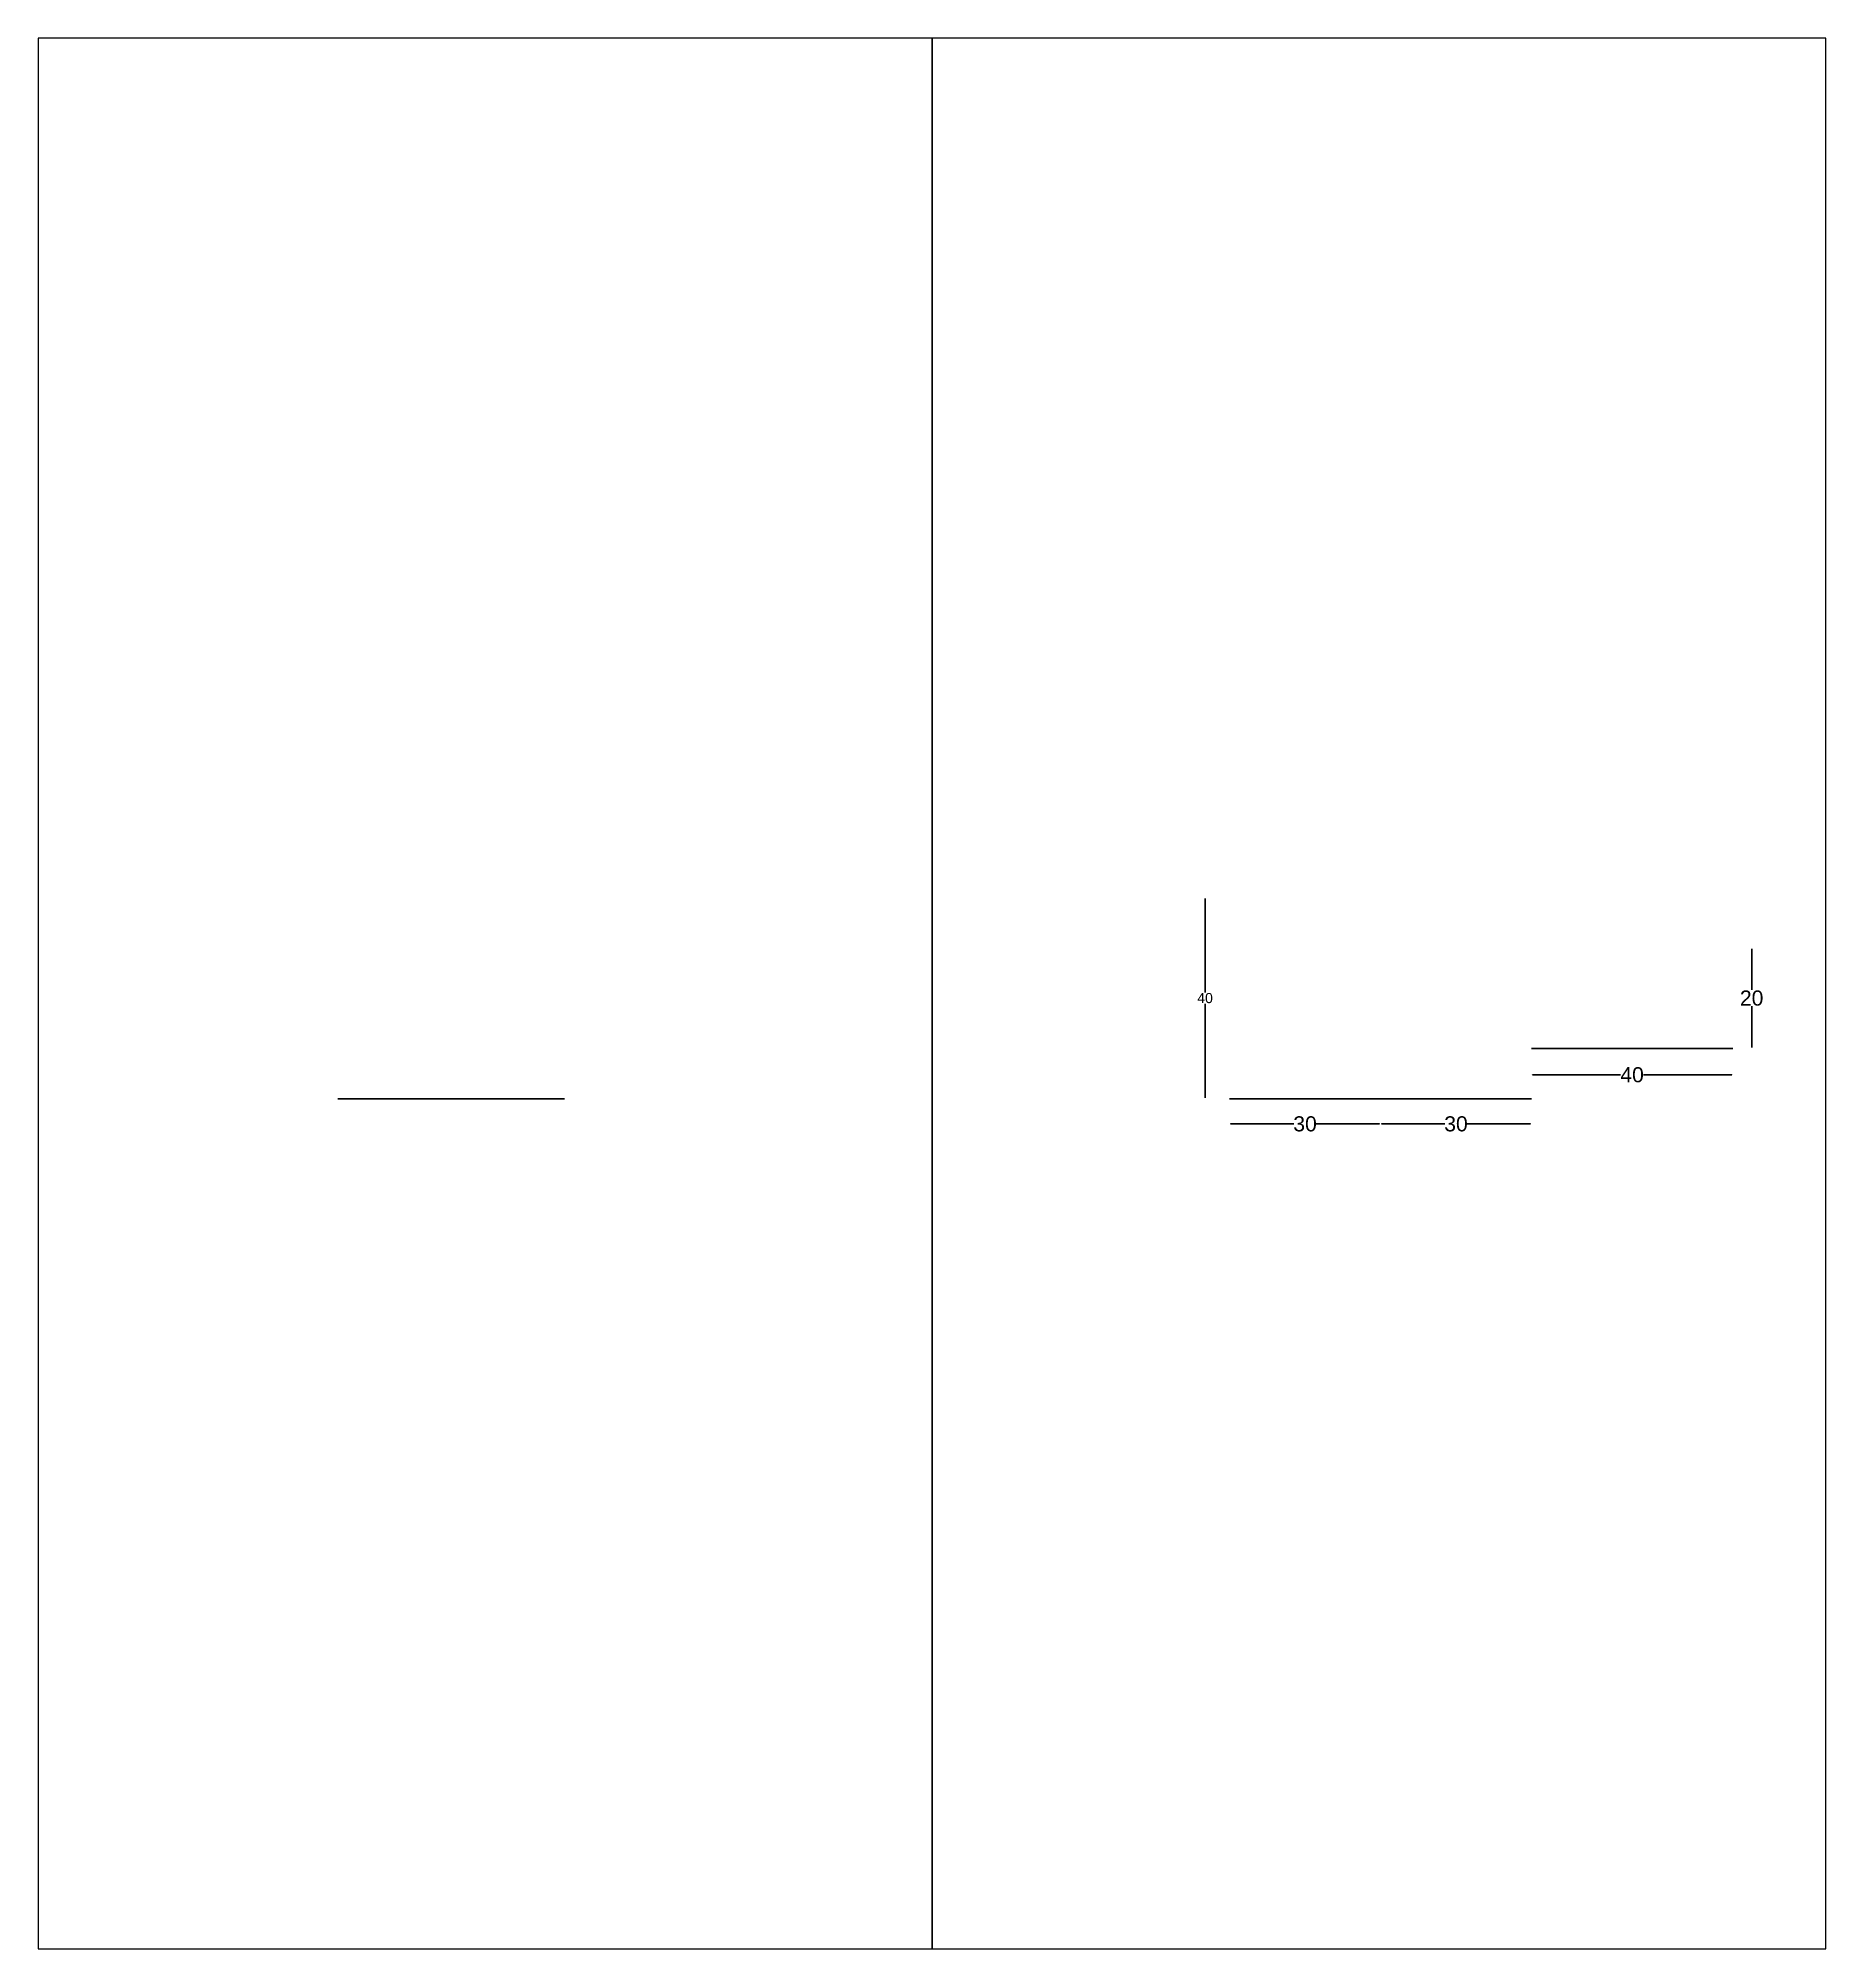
# Paper-space layout 'Layout2' of a CAD drawing. Header units: millimetres. Extents: x 1.05 to 7.04, y 0.8 to 7.2.
# The model-space entities are those that its viewports show. They can reach past a viewport. Long polylines and large blocks are cut down to what shows.
import ezdxf

# ---------------------------------------------------------------- set-up
doc = ezdxf.new("R2010")
doc.units = ezdxf.units.MM
doc.header["$MEASUREMENT"] = 0
doc.styles.get("Standard").update_dxf_attribs({"font": 'arial.ttf'})
doc.dimstyles.get("Standard").update_dxf_attribs({"dimtxt": 3, "dimasz": 0.18, "dimexe": 0.18, "dimexo": 0.0625, "dimgap": 0.09, "dimtad": 0, "dimtih": 1, "dimtoh": 1, "dimdec": 0, "dimzin": 0, "dimdsep": 46, "dimtxsty": 'Standard', "dimcen": 0.09, "dimse1": 1, "dimse2": 1, "dimadec": 0, "dimazin": 0, "dimtfac": 1, "dimtdec": 0, "dimtofl": 0, "dimtmove": 0, "dimatfit": 3, "dimfxl": 1, "dimtolj": 1, "dimtzin": 0, "dimarcsym": 0})

# ---------------------------------------------------------------- blocks, each defined once
blk = doc.blocks.new('*D26')
at = {"color": 0, "lineweight": -2, "ltscale": 10, "transparency": 16777216}
for p, q in [((302.91, 39.82), (302.91, 21.11)), ((302.91, 0.18), (302.91, 18.89))]:
    blk.add_line(p, q, dxfattribs=at)
at = {"color": 0, "ltscale": 10, "transparency": 16777216}
for points in [[(302.88, 39.82), (302.94, 39.82), (302.91, 40)], [(302.88, 0.18), (302.94, 0.18), (302.91, 0)]]:
    blk.add_solid(points, dxfattribs=at)
at = {"layer": 'Defpoints', "color": 0, "ltscale": 10, "transparency": 16777216}
for p in [(307.79, 40), (307.79, 0), (302.91, 0)]:
    blk.add_point(p, dxfattribs=at)
at = {"color": 0, "ltscale": 10, "transparency": 16777216, "insert": (302.91, 20), "char_height": 2, "attachment_point": 5}
blk.add_mtext('\\A1;40', dxfattribs=at)
blk = doc.blocks.new('*D27')
at = {"color": 0, "lineweight": -2, "ltscale": 10, "transparency": 16777216}
for p, q in [((307.97, -5), (320.55, -5)), ((337.61, -5), (325.02, -5))]:
    blk.add_line(p, q, dxfattribs=at)
at = {"color": 0, "ltscale": 10, "transparency": 16777216}
for points in [[(307.97, -4.97), (307.97, -5.03), (307.79, -5)], [(337.61, -4.97), (337.61, -5.03), (337.79, -5)]]:
    blk.add_solid(points, dxfattribs=at)
at = {"layer": 'Defpoints', "color": 0, "ltscale": 10, "transparency": 16777216}
for p in [(307.79, 0), (337.79, 0, 14.27), (337.79, -5)]:
    blk.add_point(p, dxfattribs=at)
at = {"color": 0, "ltscale": 10, "transparency": 16777216, "insert": (322.79, -5), "char_height": 3, "attachment_point": 5}
blk.add_mtext('\\A1;30', dxfattribs=at)
blk = doc.blocks.new('*D28')
at = {"color": 0, "lineweight": -2, "ltscale": 10, "transparency": 16777216}
for p, q in [((337.97, -5), (350.55, -5)), ((367.61, -5), (355.02, -5))]:
    blk.add_line(p, q, dxfattribs=at)
at = {"color": 0, "ltscale": 10, "transparency": 16777216}
for points in [[(337.97, -4.97), (337.97, -5.03), (337.79, -5)], [(367.61, -4.97), (367.61, -5.03), (367.79, -5)]]:
    blk.add_solid(points, dxfattribs=at)
at = {"layer": 'Defpoints', "color": 0, "ltscale": 10, "transparency": 16777216}
for p in [(337.79, 0, 14.27), (367.79, 0, 14.27), (367.79, -5)]:
    blk.add_point(p, dxfattribs=at)
at = {"color": 0, "ltscale": 10, "transparency": 16777216, "insert": (352.79, -5), "char_height": 3, "attachment_point": 5}
blk.add_mtext('\\A1;30', dxfattribs=at)
blk = doc.blocks.new('*D29')
at = {"color": 0, "lineweight": -2, "ltscale": 10, "transparency": 16777216}
for p, q in [((367.97, 4.76), (385.49, 4.76)), ((407.61, 4.76), (390.08, 4.76))]:
    blk.add_line(p, q, dxfattribs=at)
at = {"color": 0, "ltscale": 10, "transparency": 16777216}
for points in [[(367.97, 4.79), (367.97, 4.73), (367.79, 4.76)], [(407.61, 4.79), (407.61, 4.73), (407.79, 4.76)]]:
    blk.add_solid(points, dxfattribs=at)
at = {"layer": 'Defpoints', "color": 0, "ltscale": 10, "transparency": 16777216}
for p in [(367.79, 10, 14.27), (407.79, 10, 14.27), (407.79, 4.76)]:
    blk.add_point(p, dxfattribs=at)
at = {"color": 0, "ltscale": 10, "transparency": 16777216, "insert": (387.79, 4.76), "char_height": 3, "attachment_point": 5}
blk.add_mtext('\\A1;40', dxfattribs=at)
blk = doc.blocks.new('*D32')
at = {"color": 0, "lineweight": -2, "ltscale": 10, "transparency": 16777216}
for p, q in [((411.56, 29.82), (411.56, 21.62)), ((411.56, 10.18), (411.56, 18.38))]:
    blk.add_line(p, q, dxfattribs=at)
at = {"color": 0, "ltscale": 10, "transparency": 16777216}
for points in [[(411.53, 29.82), (411.59, 29.82), (411.56, 30)], [(411.53, 10.18), (411.59, 10.18), (411.56, 10)]]:
    blk.add_solid(points, dxfattribs=at)
at = {"layer": 'Defpoints', "color": 0, "ltscale": 10, "transparency": 16777216}
for p in [(407.79, 30), (407.79, 10, 14.27), (411.56, 10)]:
    blk.add_point(p, dxfattribs=at)
at = {"color": 0, "ltscale": 10, "transparency": 16777216, "insert": (411.56, 20), "char_height": 3, "attachment_point": 5}
blk.add_mtext('\\A1;20', dxfattribs=at)

msp = doc.modelspace()

# ---------------------------------------------------------------- linework, layer by layer
at = {"extrusion": (0, -1, 0)}
for p, q in [((367.79, 10, 14.27), (407.79, 10, 14.27)), ((407.79, 10, 34.27), (367.79, 10, 34.27)), ((367.79, 10, 14.27), (407.79, 10, 14.27)), ((407.79, 10, 34.27), (367.79, 10, 34.27)), ((367.79, 10, 14.27), (407.79, 10, 14.27)), ((407.79, 10, 34.27), (367.79, 10, 34.27)), ((367.79, 10, 14.27), (407.79, 10, 14.27)), ((407.79, 10, 34.27), (367.79, 10, 34.27)), ((130.56, 0, 41.95), (130.56, 0, 13.95)), ((130.56, 0, 13.95), (130.56, 0, 41.95)), ((130.56, 0, 41.95), (140.56, 0, 41.95)), ((140.56, 0, 41.95), (140.56, 0, 13.95)), ((140.56, 0, 1.95), (175.56, 0, 1.95)), ((175.56, 0, 13.95), (140.56, 0, 13.95)), ((140.56, 0, 41.95), (140.56, 0, 13.95)), ((140.56, 0, 13.95), (175.56, 0, 13.95)), ((140.56, 0, 13.95), (175.56, 0, 13.95)), ((175.56, 0, 1.95), (175.56, 0, 13.95)), ((175.56, 0, 13.95), (175.56, 0, 1.95)), ((307.79, 0, 14.27), (367.79, 0, 14.27)), ((307.79, 0, 54.27), (307.79, 0, 14.27)), ((307.79, 0, 54.27), (337.79, 0, 74.27)), ((367.79, 0, 14.27), (307.79, 0, 14.27)), ((307.79, 0, 14.27), (307.79, 0, 54.27)), ((307.79, 0, 54.27), (337.79, 0, 74.27)), ((307.79, 0, 14.27), (307.79, 0, 54.27)), ((307.79, 0, 54.27), (337.79, 0, 74.27)), ((367.79, 0, 14.27), (307.79, 0, 14.27)), ((307.79, 0, 14.27), (307.79, 0, 54.27)), ((307.79, 0, 54.27), (337.79, 0, 74.27)), ((337.79, 0, 74.27), (367.79, 0, 54.27)), ((337.79, 0, 74.27), (367.79, 0, 54.27)), ((337.79, 0, 74.27), (367.79, 0, 54.27)), ((337.79, 0, 74.27), (367.79, 0, 54.27)), ((367.79, 0, 14.27), (367.79, 0, 54.27)), ((367.79, 0, 54.27), (367.79, 0, 14.27)), ((367.79, 0, 34.27), (367.79, 0, 54.27)), ((367.79, 0, 54.27), (367.79, 0, 14.27)), ((367.79, 0, 54.27), (367.79, 0, 14.27)), ((367.79, 0, 34.27), (367.79, 0, 54.27))]:
    msp.add_line(p, q, dxfattribs=at)
msp.add_lwpolyline([(307.79, 14.27), (307.79, 54.27)], dxfattribs=at)

# ---------------------------------------------------------------- dimensions: what is measured, and where the dimension line sits
at = {"ltscale": 10}
dim = msp.add_linear_dim(base=(302.91, 0), p1=(307.79, 40), p2=(307.79, 0), angle=90, dimstyle='Standard', override={"dimtxt": 2}, dxfattribs=at)
dim.commit()
dim.dimension.update_dxf_attribs({"geometry": '*D26', "text_midpoint": (302.91, 20)})
dim = msp.add_linear_dim(base=(411.56, 10), p1=(407.79, 30), p2=(407.79, 10, 14.27), angle=90, dimstyle='Standard', dxfattribs=at)
dim.commit()
dim.dimension.update_dxf_attribs({"geometry": '*D32', "text_midpoint": (411.56, 20)})
for base, p1, p2, picture, middle in [((407.79, 4.76), (367.79, 10, 14.27), (407.79, 10, 14.27), '*D29', (387.79, 4.76)), ((337.79, -5), (307.79, 0), (337.79, 0, 14.27), '*D27', (322.79, -5))]:
    dim = msp.add_linear_dim(base=base, p1=p1, p2=p2, dimstyle='Standard', dxfattribs=at)
    dim.commit()
    dim.dimension.update_dxf_attribs({"geometry": picture, "text_midpoint": middle})
dim = msp.add_linear_dim(base=(367.79, -5), p1=(337.79, 0, 14.27), p2=(367.79, 0, 14.27), dimstyle='Standard', override={"dimtmove": 1}, dxfattribs=at)
dim.commit()
dim.dimension.update_dxf_attribs({"geometry": '*D28', "text_midpoint": (352.79, -5)})

psp = doc.layouts.new('Layout2')

# ---------------------------------------------------------------- linework, layer by layer
at = {"ltscale": 10}
psp.add_line((4.0444, 7.2), (4.0444, 0.8), dxfattribs=at)

# ---------------------------------------------------------------- viewports
at = {"layer": '0', "ltscale": 10}
psp.add_viewport(center=(4.0444, 4), size=(5.9888, 6.4), view_center_point=(248.6372, 20.9209), view_height=379.71028, dxfattribs=at)

doc.saveas('drawing.dxf')
